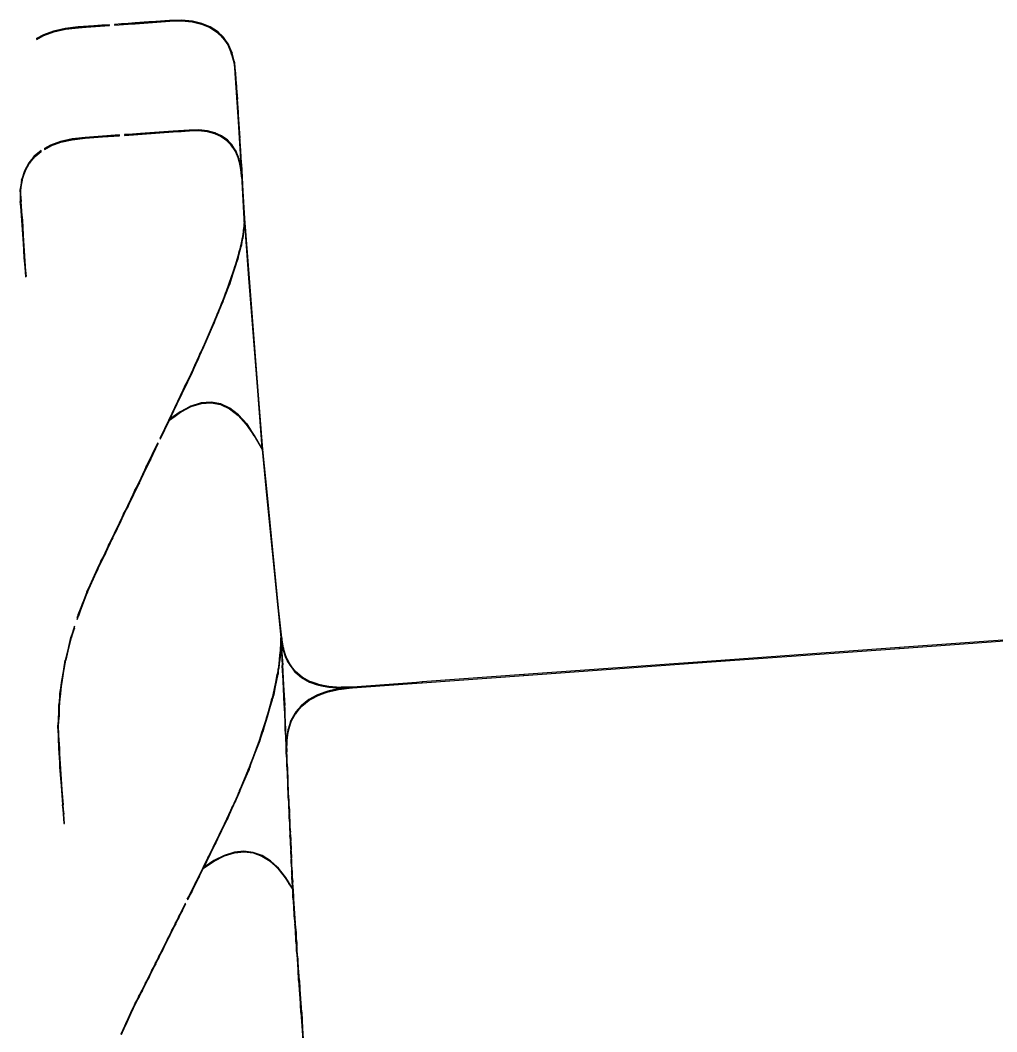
# Model space of a CAD drawing. Extents: x -9278 to 1674, y -8964 to 941.
# Drawn here: x -9278 to -6684, y -2521 to 164 of the extents above; entities that cross this region are included whole.
import ezdxf

# ---------------------------------------------------------------- set-up
doc = ezdxf.new("R2010")
doc.units = 0

msp = doc.modelspace()

# ---------------------------------------------------------------- linework, layer by layer
at = {"layer": 'mg_to_dxf', "color": 40}
for points in [[(-8972.21, 154.63), (-8880.64, 161.11), (-8935.74, 159.21)], [(-8935.74, 159.21), (-8880.64, 161.11), (-8880.78, 163.11), (-8917.42, 160.51)], [(-8880.64, 161.11), (-8849.36, 161.82), (-8849.11, 163.83), (-8880.78, 163.11)], [(-8849.36, 161.82), (-8821.18, 159.32), (-8849.11, 163.83)], [(-8849.11, 163.83), (-8821.18, 159.32), (-8820.57, 161.28)], [(-8821.18, 159.32), (-8796.1, 153.59), (-8820.57, 161.28)], [(-8820.57, 161.28), (-8796.1, 153.59), (-8795.17, 155.48)], [(-9188.87, 134.97), (-9215.82, 125.16), (-9214.67, 123.42)], [(-9188.87, 134.97), (-9214.67, 123.42), (-9188.02, 133.11)], [(-9188.02, 133.11), (-9158.05, 141.9), (-9188.87, 134.97)], [(-9157.53, 139.95), (-9158.05, 141.9), (-9188.02, 133.11)], [(-9158.05, 141.9), (-9123.19, 143.94), (-9123.33, 145.93)], [(-9157.53, 139.95), (-9123.19, 143.94), (-9158.05, 141.9)], [(-9081.82, 148.87), (-9081.82, 148.87), (-9123.33, 145.93), (-9102.42, 145.41)], [(-9102.42, 145.41), (-9102.42, 145.41), (-9123.33, 145.93), (-9123.19, 143.94)], [(-9081.82, 148.87), (-9081.82, 148.87), (-9102.42, 145.41), (-9061.06, 150.34)], [(-9061.06, 150.34), (-9061.06, 150.34), (-9102.42, 145.41), (-9040.13, 149.82)], [(-9061.06, 150.34), (-9061.06, 150.34), (-9040.13, 149.82), (-9040.3, 151.81)], [(-9027.16, 150.74), (-8990.53, 153.33), (-9009.01, 154.03), (-9027.33, 152.73)], [(-9009.01, 154.03), (-8990.53, 153.33), (-8990.7, 155.32)], [(-8990.7, 155.32), (-8990.53, 153.33), (-8972.38, 156.62)], [(-8972.38, 156.62), (-8990.53, 153.33), (-8972.21, 154.63), (-8935.74, 159.21)], [(-8774.11, 144.64), (-8795.17, 155.48), (-8796.1, 153.59)], [(-8772.91, 146.4), (-8795.17, 155.48), (-8774.11, 144.64)], [(-8755.22, 132.47), (-8772.91, 146.4), (-8774.11, 144.64)], [(-8753.78, 134.07), (-8772.91, 146.4), (-8755.22, 132.47)], [(-9215.82, 125.16), (-9234, 115.15), (-9214.67, 123.42)], [(-9214.67, 123.42), (-9234, 115.15), (-9233.85, 112.88)], [(-8739.43, 117.07), (-8753.78, 134.07), (-8755.22, 132.47)], [(-8737.79, 118.46), (-8753.78, 134.07), (-8739.43, 117.07)], [(-8724.94, 99.6), (-8737.79, 118.46), (-8739.43, 117.07)], [(-8724.94, 99.6), (-8739.43, 117.07), (-8726.74, 98.46)], [(-8715.22, 77.47), (-8724.94, 99.6), (-8726.74, 98.46)], [(-8715.22, 77.47), (-8726.74, 98.46), (-8717.14, 76.62)], [(-8717.14, 76.62), (-8708.65, 52.07), (-8715.22, 77.47)], [(-8710.64, 51.57), (-8708.65, 52.07), (-8717.14, 76.62)], [(-8710.64, 51.57), (-8707.24, 23.29), (-8708.65, 52.07)], [(-8708.65, 52.07), (-8707.24, 23.29), (-8705.21, 23.41)], [(-8707.24, 23.29), (-8707.24, 23.29), (-8703.08, -11.01), (-8705.21, 23.41)], [(-8707.24, 23.29), (-8707.24, 23.29), (-8683.33, -362.88), (-8692.45, -183.1)], [(-8707.24, 23.29), (-8707.24, 23.29), (-8700.95, -45.43), (-8703.08, -11.01)], [(-8698.83, -79.84), (-8698.83, -79.84), (-8700.95, -45.43), (-8707.24, 23.29)], [(-8707.24, 23.29), (-8707.24, 23.29), (-8692.45, -183.1), (-8694.57, -148.68)], [(-8696.7, -114.26), (-8696.7, -114.26), (-8698.83, -79.84), (-8707.24, 23.29)], [(-8696.7, -114.26), (-8696.7, -114.26), (-8707.24, 23.29), (-8694.57, -148.68)], [(-8958.01, -136.76), (-8958.01, -136.76), (-9000.96, -141.8), (-8871.61, -132.65)], [(-8871.76, -130.65), (-8871.76, -130.65), (-8958.01, -136.76), (-8871.61, -132.65)], [(-8850.05, -131.12), (-8850.05, -131.12), (-8828.64, -127.6), (-8871.76, -130.65)], [(-8871.76, -130.65), (-8871.76, -130.65), (-8871.61, -132.65), (-8850.05, -131.12)], [(-8850.05, -131.12), (-8850.05, -131.12), (-8828.49, -129.59), (-8828.64, -127.6)], [(-8803.44, -127.16), (-8828.64, -127.6), (-8828.49, -129.59)], [(-8803.44, -127.16), (-8828.49, -129.59), (-8803.68, -129.16)], [(-8781.31, -131.55), (-8803.44, -127.16), (-8803.68, -129.16)], [(-8780.72, -129.58), (-8803.44, -127.16), (-8781.31, -131.55)], [(-8761.38, -136.75), (-8780.72, -129.58), (-8781.31, -131.55)], [(-8760.48, -134.86), (-8780.72, -129.58), (-8761.38, -136.75)], [(-9170.65, -158.13), (-9197.59, -167.94), (-9196.45, -169.69)], [(-9170.65, -158.13), (-9196.45, -169.69), (-9169.8, -160)], [(-9169.8, -160), (-9139.82, -151.21), (-9170.65, -158.13)], [(-9139.3, -153.16), (-9139.82, -151.21), (-9169.8, -160)], [(-9139.82, -151.21), (-9104.97, -149.17), (-9105.11, -147.17)], [(-9139.3, -153.16), (-9104.97, -149.17), (-9139.82, -151.21)], [(-9104.97, -149.17), (-9104.97, -149.17), (-9082.36, -145.56), (-9105.11, -147.17)], [(-9082.21, -147.56), (-9082.21, -147.56), (-9082.36, -145.56), (-9104.97, -149.17)], [(-9082.36, -145.56), (-9082.36, -145.56), (-9059.45, -145.95), (-9014.1, -140.73)], [(-9059.45, -145.95), (-9059.45, -145.95), (-9082.36, -145.56), (-9082.21, -147.56)], [(-9014.1, -140.73), (-9014.1, -140.73), (-9059.45, -145.95), (-9013.93, -142.72)], [(-8979.57, -138.29), (-8979.57, -138.29), (-9001.13, -139.81), (-9000.96, -141.8)], [(-8979.57, -138.29), (-8979.57, -138.29), (-9000.96, -141.8), (-8958.01, -136.76)], [(-8743.89, -144.77), (-8760.48, -134.86), (-8761.38, -136.75)], [(-8742.72, -143), (-8760.48, -134.86), (-8743.89, -144.77)], [(-8728.84, -155.61), (-8742.72, -143), (-8743.89, -144.77)], [(-8727.44, -154), (-8742.72, -143), (-8728.84, -155.61)], [(-8714.63, -167.87), (-8727.44, -154), (-8728.84, -155.61)], [(-8714.63, -167.87), (-8728.84, -155.61), (-8716.23, -169.27)], [(-9239.82, -196.21), (-9222.03, -184.47), (-9222.21, -181.9)], [(-9238.22, -197.6), (-9222.03, -184.47), (-9239.82, -196.21)], [(-9197.59, -167.94), (-9213.55, -176.73), (-9196.45, -169.69)], [(-9196.45, -169.69), (-9213.55, -176.73), (-9213.39, -179)], [(-8704.31, -184.59), (-8714.63, -167.87), (-8716.23, -169.27)], [(-8704.31, -184.59), (-8716.23, -169.27), (-8706.06, -185.75)], [(-8706.06, -185.75), (-8696.46, -204.18), (-8704.31, -184.59)], [(-8698.33, -205.05), (-8696.46, -204.18), (-8706.06, -185.75)], [(-8692.45, -183.1), (-8692.45, -183.1), (-8683.33, -362.88), (-8690.32, -217.52)], [(-9255.1, -214.67), (-9266.5, -236.02), (-9264.61, -236.91)], [(-9255.1, -214.67), (-9264.61, -236.91), (-9253.33, -215.83)], [(-9253.33, -215.83), (-9239.82, -196.21), (-9255.1, -214.67)], [(-9238.22, -197.6), (-9239.82, -196.21), (-9253.33, -215.83)], [(-8698.33, -205.05), (-8691.76, -226.72), (-8696.46, -204.18)], [(-8698.33, -205.05), (-8693.71, -227.26), (-8691.76, -226.72)], [(-9266.5, -236.02), (-9274.01, -260.25), (-9264.61, -236.91)], [(-9264.61, -236.91), (-9274.01, -260.25), (-9272.04, -260.84)], [(-8691.76, -226.72), (-8693.71, -227.26), (-8690.19, -252.1)], [(-8683.33, -362.88), (-8683.33, -362.88), (-8681.34, -362.74), (-8690.32, -217.52)], [(-9274.01, -260.25), (-9277.63, -287.37), (-9272.04, -260.84)], [(-9272.04, -260.84), (-9277.63, -287.37), (-9275.63, -287.61)], [(-9277.63, -287.37), (-9275.38, -317.23), (-9275.63, -287.61)], [(-9277.63, -287.37), (-9277.37, -317.37), (-9275.38, -317.23)], [(-9271.88, -367.11), (-9271.88, -367.11), (-9275.38, -317.23), (-9277.37, -317.37)], [(-9271.88, -367.11), (-9271.88, -367.11), (-9277.37, -317.37), (-9266.89, -467.01)], [(-9271.88, -367.11), (-9271.88, -367.11), (-9266.89, -467.01), (-9261.4, -516.75)], [(-8683.33, -362.88), (-8683.89, -386.59), (-8681.89, -386.56), (-8681.8, -382.49)], [(-8668.99, -520.53), (-8681.34, -362.74), (-8683.33, -362.88), (-8670.98, -520.69)], [(-8688.17, -415.66), (-8686.17, -415.74), (-8683.89, -386.59)], [(-8683.89, -386.59), (-8686.17, -415.74), (-8681.89, -386.56)], [(-8696.17, -450.09), (-8690.18, -433), (-8688.17, -415.66)], [(-8690.18, -433), (-8686.17, -415.74), (-8688.17, -415.66)], [(-8707.9, -489.88), (-8700.05, -470.22), (-8696.17, -450.09)], [(-8700.05, -470.22), (-8694.18, -450.27), (-8696.17, -450.09)], [(-8696.17, -450.09), (-8694.18, -450.27), (-8690.18, -433)], [(-9261.4, -516.75), (-9261.4, -516.75), (-9266.89, -467.01), (-9263.39, -516.89)], [(-8705.92, -490.16), (-8700.05, -470.22), (-8707.9, -489.88)], [(-8723.34, -535.03), (-8721.38, -535.41), (-8707.9, -489.88)], [(-8705.92, -490.16), (-8707.9, -489.88), (-8721.38, -535.41)], [(-8721.38, -535.41), (-8732.92, -560.28), (-8740.56, -586.02)], [(-8723.34, -535.03), (-8732.92, -560.28), (-8721.38, -535.41)], [(-8645.58, -819.62), (-8668.99, -520.53), (-8670.98, -520.69), (-8647.57, -819.77)], [(-8740.56, -586.02), (-8732.92, -560.28), (-8742.5, -585.54)], [(-8742.5, -585.54), (-8753.95, -613.47), (-8752.02, -614)], [(-8752.02, -614), (-8740.56, -586.02), (-8742.5, -585.54)], [(-8753.95, -613.47), (-8765.39, -641.4), (-8763.47, -641.98)], [(-8752.02, -614), (-8753.95, -613.47), (-8763.47, -641.98)], [(-8763.47, -641.98), (-8765.39, -641.4), (-8792, -702.63), (-8790.11, -703.31)], [(-8799.58, -719.27), (-8799.58, -719.27), (-8807.16, -735.92), (-8805.29, -736.65)], [(-8799.58, -719.27), (-8799.58, -719.27), (-8805.29, -736.65), (-8797.7, -719.98)], [(-8799.58, -719.27), (-8799.58, -719.27), (-8797.7, -719.98), (-8792, -702.63)], [(-8790.11, -703.31), (-8792, -702.63), (-8797.7, -719.98)], [(-8807.16, -735.92), (-8814.74, -752.57), (-8812.89, -753.32)], [(-8805.29, -736.65), (-8807.16, -735.92), (-8812.89, -753.32)], [(-8835.27, -801.01), (-8835.27, -801.01), (-8822.32, -769.21), (-8837.49, -801.04)], [(-8835.27, -801.01), (-8835.27, -801.01), (-8820.48, -769.99), (-8822.32, -769.21)], [(-8814.74, -752.57), (-8822.32, -769.21), (-8820.48, -769.99), (-8812.89, -753.32)], [(-8864.84, -863.05), (-8864.84, -863.05), (-8837.49, -801.04), (-8883.01, -896.51)], [(-8850.05, -832.03), (-8850.05, -832.03), (-8837.49, -801.04), (-8864.84, -863.05)], [(-8835.27, -801.01), (-8835.27, -801.01), (-8837.49, -801.04), (-8850.05, -832.03)], [(-8635.68, -971.72), (-8633.36, -975.69), (-8645.58, -819.62), (-8647.57, -819.77)], [(-8796.96, -851.82), (-8824.53, -860.2), (-8823.6, -861.7)], [(-8796.96, -851.82), (-8823.6, -861.7), (-8796.45, -853.5)], [(-8770.51, -849.97), (-8796.96, -851.82), (-8796.45, -853.5)], [(-8770.51, -849.97), (-8796.45, -853.5), (-8770.41, -851.72)], [(-8745.19, -854.63), (-8770.51, -849.97), (-8770.41, -851.72)], [(-8745.19, -854.63), (-8770.41, -851.72), (-8745.47, -856.37)], [(-8720.97, -865.82), (-8745.19, -854.63), (-8745.47, -856.37)], [(-8720.97, -865.82), (-8745.47, -856.37), (-8721.63, -867.44)], [(-8864.84, -863.05), (-8864.84, -863.05), (-8883.01, -896.51), (-8879.63, -894.08)], [(-8866.53, -886.85), (-8866.53, -886.85), (-8853.21, -875.09), (-8879.63, -894.08)], [(-8866.53, -886.85), (-8866.53, -886.85), (-8851.85, -876.33), (-8853.21, -875.09)], [(-8824.53, -860.2), (-8853.21, -875.09), (-8851.85, -876.33)], [(-8824.53, -860.2), (-8851.85, -876.33), (-8823.6, -861.7)], [(-8697.88, -883.53), (-8720.97, -865.82), (-8721.63, -867.44)], [(-8697.88, -883.53), (-8721.63, -867.44), (-8698.89, -884.94)], [(-8698.89, -884.94), (-8675.91, -907.75), (-8697.88, -883.53)], [(-8677.26, -908.86), (-8675.91, -907.75), (-8698.89, -884.94)], [(-8907.09, -946.55), (-8905.3, -947.47), (-8881.2, -897.38), (-8883.01, -896.51)], [(-8879.63, -894.08), (-8879.63, -894.08), (-8883.01, -896.51), (-8881.2, -897.38)], [(-8866.53, -886.85), (-8866.53, -886.85), (-8879.63, -894.08), (-8881.2, -897.38)], [(-8677.26, -908.86), (-8656.72, -939.2), (-8675.91, -907.75)], [(-8675.91, -907.75), (-8656.72, -939.2), (-8655.05, -938.5)], [(-8635.36, -975.87), (-8635.68, -971.72), (-8655.05, -938.5), (-8656.72, -939.2)], [(-8942.87, -1020.9), (-8942.87, -1020.9), (-8910.94, -959.18), (-8912.73, -958.27)], [(-8942.87, -1020.9), (-8942.87, -1020.9), (-8931.03, -1000.93), (-8910.94, -959.18)], [(-8635.35, -975.88), (-8633.36, -975.69), (-8635.68, -971.72)], [(-8635.35, -975.88), (-8635.34, -975.9), (-8633.36, -975.69)], [(-8621.24, -1096.83), (-8633.36, -975.69), (-8635.34, -975.9), (-8623.22, -1097.03)], [(-8942.87, -1020.9), (-8942.87, -1020.9), (-8951.12, -1042.68), (-8931.03, -1000.93)], [(-8951.12, -1042.68), (-8951.12, -1042.68), (-8952.91, -1041.77), (-8962.96, -1062.65)], [(-8961.17, -1063.55), (-8961.17, -1063.55), (-8951.12, -1042.68), (-8962.96, -1062.65)], [(-8952.91, -1041.77), (-8952.91, -1041.77), (-8951.12, -1042.68), (-8942.87, -1020.9)], [(-8973, -1083.53), (-8973, -1083.53), (-8991.3, -1126.17), (-8961.17, -1063.55)], [(-8973, -1083.53), (-8973, -1083.53), (-8961.17, -1063.55), (-8962.96, -1062.65)], [(-8983.05, -1104.4), (-8983.05, -1104.4), (-8991.3, -1126.17), (-8973, -1083.53)], [(-8591.36, -1395.34), (-8621.24, -1096.83), (-8623.22, -1097.03), (-8593.35, -1395.54)], [(-9003.14, -1146.16), (-9003.14, -1146.16), (-8991.3, -1126.17), (-8993.09, -1125.28)], [(-9001.34, -1147.05), (-9001.34, -1147.05), (-8991.3, -1126.17), (-9003.14, -1146.16)], [(-8991.3, -1126.17), (-8991.3, -1126.17), (-8983.05, -1104.4), (-8993.09, -1125.28)], [(-9013.18, -1167.03), (-9013.18, -1167.03), (-9011.39, -1167.92), (-9003.14, -1146.16)], [(-9003.14, -1146.16), (-9003.14, -1146.16), (-9011.39, -1167.92), (-9001.34, -1147.05)], [(-9021.43, -1188.79), (-9021.43, -1188.79), (-9013.18, -1167.03), (-9043.32, -1229.66)], [(-9013.18, -1167.03), (-9013.18, -1167.03), (-9021.43, -1188.79), (-9011.39, -1167.92)], [(-9031.48, -1209.67), (-9031.48, -1209.67), (-9021.43, -1188.79), (-9043.32, -1229.66)], [(-9053.37, -1250.54), (-9053.37, -1250.54), (-9051.57, -1251.41), (-9043.32, -1229.66)], [(-9051.57, -1251.41), (-9051.57, -1251.41), (-9031.48, -1209.67), (-9043.32, -1229.66)], [(-9063.41, -1271.42), (-9063.41, -1271.42), (-9071.66, -1293.16), (-9051.57, -1251.41)], [(-9051.57, -1251.41), (-9051.57, -1251.41), (-9053.37, -1250.54), (-9063.41, -1271.42)], [(-9063.41, -1271.42), (-9063.41, -1271.42), (-9073.46, -1292.29), (-9071.66, -1293.16)], [(-9100.95, -1353.54), (-9071.66, -1293.16), (-9073.46, -1292.29)], [(-9099.09, -1354.29), (-9071.66, -1293.16), (-9100.95, -1353.54)], [(-9099.09, -1354.29), (-9112.59, -1383.93), (-9122.33, -1414.94)], [(-9112.59, -1383.93), (-9099.09, -1354.29), (-9100.95, -1353.54)], [(-9112.59, -1383.93), (-9124.23, -1414.31), (-9122.33, -1414.94)], [(-8585.34, -1475.49), (-8583.34, -1475.39), (-8591.36, -1395.34), (-8593.35, -1395.54)], [(-9122.33, -1414.94), (-9124.23, -1414.31), (-9126.35, -1421.02)], [(-9122.33, -1414.94), (-9126.35, -1421.02), (-9125.97, -1426.44)], [(-9143.31, -1474.6), (-9133.36, -1449.78), (-9133.74, -1444.36)], [(-9156.22, -1534.78), (-9143.31, -1474.6), (-9158.19, -1534.4)], [(-9141.37, -1475.1), (-9143.31, -1474.6), (-9156.22, -1534.78)], [(-9141.37, -1475.1), (-9133.36, -1449.78), (-9143.31, -1474.6)], [(-8584.43, -1495.49), (-8585.34, -1475.49), (-8587.85, -1521.41)], [(-8585.34, -1475.49), (-8582.58, -1492.27), (-8583.34, -1475.39)], [(-8584.43, -1495.48), (-8582.58, -1492.27), (-8585.34, -1475.49)], [(-8578.88, -1502.4), (-8583.34, -1475.39), (-8582.58, -1492.27)], [(-6942.96, -1503.28), (-6444.25, -1467.42), (-6444.39, -1465.42), (-6943.1, -1501.29)], [(-8585.84, -1521.47), (-8584.43, -1495.49), (-8587.85, -1521.41)], [(-8582.58, -1492.27), (-8584.43, -1495.49), (-8580.08, -1547.11)], [(-8582.01, -1548.75), (-8580.08, -1547.11), (-8584.43, -1495.49)], [(-8578.88, -1502.4), (-8582.58, -1492.27), (-8580.83, -1502.88)], [(-8571.22, -1526.3), (-8578.88, -1502.4), (-8580.83, -1502.88)], [(-8571.22, -1526.3), (-8580.83, -1502.88), (-8573.07, -1527.13)], [(-7441.67, -1539.15), (-6942.96, -1503.28), (-6943.1, -1501.29), (-7441.81, -1537.15)], [(-8592.99, -1558.11), (-8590.7, -1556.15), (-8587.85, -1521.41)], [(-8590.7, -1556.15), (-8585.84, -1521.47), (-8587.85, -1521.41)], [(-8566.42, -1535.47), (-8571.22, -1526.3), (-8573.07, -1527.13)], [(-8568.01, -1536.82), (-8566.42, -1535.47), (-8573.07, -1527.13)], [(-9158.19, -1534.4), (-9168.86, -1593.73), (-9166.88, -1593.98)], [(-9158.19, -1534.4), (-9166.88, -1593.98), (-9156.22, -1534.78)], [(-8590.7, -1556.15), (-8592.99, -1558.11), (-8592.89, -1571.83)], [(-8580.08, -1547.11), (-8582.01, -1548.75), (-8575.23, -1653.73)], [(-8582.01, -1548.75), (-8577.3, -1652.36), (-8575.23, -1653.73)], [(-8566.42, -1535.47), (-8568.01, -1536.82), (-8560.35, -1547.09)], [(-8568.01, -1536.82), (-8562.07, -1548.22), (-8560.35, -1547.09)], [(-8562.07, -1548.22), (-8547.83, -1566.16), (-8560.35, -1547.09)], [(-8547.83, -1566.16), (-8546.27, -1564.78), (-8560.35, -1547.09)], [(-7940.38, -1575.01), (-7441.67, -1539.15), (-7441.81, -1537.15), (-7940.53, -1573.01)], [(-8606.48, -1626.21), (-8604.49, -1626.48), (-8594.9, -1571.67)], [(-8604.49, -1626.48), (-8592.89, -1571.83), (-8594.9, -1571.67)], [(-8592.99, -1558.11), (-8594.9, -1571.67), (-8592.89, -1571.83)], [(-8547.83, -1566.16), (-8530.36, -1580.95), (-8546.27, -1564.78)], [(-8530.36, -1580.95), (-8528.99, -1579.36), (-8546.27, -1564.78)], [(-8530.36, -1580.95), (-8509.64, -1592.59), (-8528.99, -1579.36)], [(-8509.64, -1592.59), (-8508.51, -1590.83), (-8528.99, -1579.36)], [(-8210.36, -1592.42), (-8210.22, -1594.41), (-7940.38, -1575.01), (-7940.53, -1573.01)], [(-9168.86, -1593.73), (-9172.1, -1623.15), (-9166.88, -1593.98)], [(-9172.1, -1623.15), (-9170.1, -1623.34), (-9166.88, -1593.98)], [(-8509.64, -1592.59), (-8504.74, -1592.16), (-8508.51, -1590.83)], [(-8504.47, -1594.42), (-8504.74, -1592.16), (-8509.64, -1592.59)], [(-8492.09, -1596.63), (-8504.74, -1592.16), (-8504.47, -1594.42)], [(-8492.05, -1598.82), (-8492.09, -1596.63), (-8504.47, -1594.42)], [(-8492.09, -1596.63), (-8492.05, -1598.82), (-8484.82, -1599.19)], [(-8492.05, -1598.82), (-8485.68, -1601.08), (-8484.82, -1599.19)], [(-8473.42, -1601.42), (-8484.82, -1599.19), (-8485.68, -1601.08)], [(-8472.87, -1603.59), (-8473.42, -1601.42), (-8485.68, -1601.08)], [(-8472.86, -1603.59), (-8457.92, -1604.45), (-8473.42, -1601.42)], [(-8458.49, -1606.42), (-8457.92, -1604.45), (-8472.86, -1603.59)], [(-8457.92, -1604.45), (-8458.49, -1606.42), (-8437.92, -1607.97)], [(-8437.44, -1605.99), (-8457.92, -1604.45), (-8437.92, -1607.97)], [(-8438.85, -1611.86), (-8429.23, -1611.77), (-8429.73, -1609.82)], [(-8437.92, -1607.97), (-8428.34, -1608.69), (-8437.44, -1605.99)], [(-8428.34, -1608.69), (-8428.11, -1606.69), (-8437.44, -1605.99)], [(-8425.05, -1609.28), (-8429.73, -1609.82), (-8429.23, -1611.77)], [(-8424.6, -1611.24), (-8425.05, -1609.28), (-8429.23, -1611.77)], [(-8425.55, -1607.1), (-8428.11, -1606.69), (-8428.34, -1608.69)], [(-8425.2, -1608.61), (-8425.55, -1607.1), (-8428.34, -1608.69)], [(-8425.55, -1607.1), (-8425.66, -1606.63), (-8428.11, -1606.69)], [(-8400.03, -1605.94), (-8425.66, -1606.63), (-8417.46, -1608.4)], [(-8425.66, -1606.63), (-8425.55, -1607.1), (-8417.46, -1608.4)], [(-8425.2, -1608.61), (-8417.46, -1608.4), (-8425.55, -1607.1)], [(-8417.46, -1608.4), (-8425.05, -1609.28), (-8424.6, -1611.24)], [(-8397.29, -1608.08), (-8417.46, -1608.4), (-8424.6, -1611.24)], [(-8397.29, -1608.08), (-8400.03, -1605.94), (-8417.46, -1608.4)], [(-8400.03, -1605.94), (-8397.29, -1608.08), (-8395.02, -1605.8)], [(-8397.29, -1608.08), (-8394.87, -1607.79), (-8395.02, -1605.8)], [(-8310.67, -1599.88), (-8395.02, -1605.8), (-8394.87, -1607.79), (-8310.53, -1601.87)], [(-8310.53, -1601.87), (-8224.72, -1595.49), (-8224.86, -1593.49), (-8310.67, -1599.88)], [(-8224.86, -1593.49), (-8224.72, -1595.49), (-8210.22, -1594.41), (-8210.36, -1592.42)], [(-9173.33, -1652.69), (-9172.1, -1623.15), (-9175.33, -1652.57)], [(-9170.1, -1623.34), (-9172.1, -1623.15), (-9173.33, -1652.69)], [(-8610.09, -1639.35), (-8606.29, -1633.03), (-8608.04, -1631.87)], [(-8610.09, -1639.35), (-8608.31, -1640.4), (-8606.29, -1633.03)], [(-8608.04, -1631.87), (-8604.49, -1626.48), (-8606.48, -1626.21)], [(-8608.04, -1631.87), (-8606.29, -1633.03), (-8604.49, -1626.48)], [(-8499.61, -1634.36), (-8499.77, -1633.05), (-8511.33, -1639.33)], [(-8499.5, -1635.25), (-8499.61, -1634.36), (-8511.33, -1639.33)], [(-8499.5, -1635.25), (-8511.33, -1639.33), (-8509.95, -1640.92)], [(-8491.57, -1630.95), (-8491.6, -1628.61), (-8499.77, -1633.05)], [(-8491.57, -1630.95), (-8499.77, -1633.05), (-8499.61, -1634.36)], [(-8491.57, -1630.95), (-8499.61, -1634.36), (-8499.5, -1635.25)], [(-8491.6, -1628.61), (-8486.74, -1628.33), (-8487.87, -1626.58)], [(-8491.6, -1628.61), (-8491.57, -1630.95), (-8486.74, -1628.33)], [(-8468.75, -1619.67), (-8487.87, -1626.58), (-8486.74, -1628.33)], [(-8468.24, -1621.65), (-8468.75, -1619.67), (-8486.74, -1628.33)], [(-8460.58, -1616.72), (-8468.75, -1619.67), (-8459.74, -1618.58)], [(-8468.75, -1619.67), (-8468.24, -1621.65), (-8459.74, -1618.58)], [(-8439.37, -1614.04), (-8438.85, -1611.86), (-8460.58, -1616.72)], [(-8439.37, -1614.04), (-8460.58, -1616.72), (-8459.74, -1618.58)], [(-8438.85, -1611.86), (-8439.37, -1614.04), (-8429.23, -1611.77)], [(-9175.33, -1652.57), (-9177.6, -1710.93), (-9174.46, -1681.81)], [(-9175.33, -1652.57), (-9174.46, -1681.81), (-9173.33, -1652.69)], [(-8608.31, -1640.4), (-8610.09, -1639.35), (-8622.61, -1685.03)], [(-8608.31, -1640.4), (-8622.61, -1685.03), (-8620.64, -1685.4)], [(-8577, -1658.95), (-8575.23, -1653.73), (-8577.3, -1652.36)], [(-8577, -1658.95), (-8574.94, -1660.17), (-8575.23, -1653.73)], [(-8574.28, -1718.68), (-8574.94, -1660.17), (-8577, -1658.95)], [(-8574.28, -1718.68), (-8572.28, -1718.48), (-8574.94, -1660.17)], [(-8546.34, -1672.99), (-8544.58, -1674.16), (-8530.95, -1654.96)], [(-8544.58, -1674.16), (-8529.37, -1656.36), (-8530.95, -1654.96)], [(-8511.33, -1639.33), (-8530.95, -1654.96), (-8529.37, -1656.36)], [(-8509.95, -1640.92), (-8511.33, -1639.33), (-8529.37, -1656.36)], [(-9174.46, -1681.81), (-9177.6, -1710.93), (-9175.6, -1710.93)], [(-8635.65, -1724.82), (-8633.48, -1724.6), (-8622.61, -1685.03)], [(-8633.48, -1724.6), (-8620.64, -1685.4), (-8622.61, -1685.03)], [(-8548.18, -1676.03), (-8558.72, -1694.87), (-8556.85, -1695.8)], [(-8546.37, -1677.1), (-8548.18, -1676.03), (-8556.85, -1695.8)], [(-8548.18, -1676.03), (-8545.01, -1674.66), (-8546.75, -1673.47)], [(-8548.18, -1676.03), (-8546.37, -1677.1), (-8545.01, -1674.66)], [(-8546.34, -1672.99), (-8546.75, -1673.47), (-8545.01, -1674.66)], [(-8546.37, -1677.1), (-8544.58, -1674.16), (-8545.01, -1674.66)], [(-8544.58, -1674.16), (-8546.34, -1672.99), (-8545.01, -1674.66)], [(-9177.6, -1710.93), (-9173.66, -1768.67), (-9175.6, -1710.93)], [(-9177.6, -1710.93), (-9175.66, -1768.81), (-9173.66, -1768.67)], [(-8566.44, -1717.9), (-8566.86, -1719.16), (-8564.91, -1719.78)], [(-8566.44, -1717.9), (-8564.2, -1717.67), (-8558.72, -1694.87)], [(-8564.2, -1717.67), (-8566.44, -1717.9), (-8564.91, -1719.78)], [(-8564.2, -1717.67), (-8556.85, -1695.8), (-8558.72, -1694.87)], [(-8635.65, -1724.82), (-8643.16, -1747.75), (-8641.34, -1748.61)], [(-8633.48, -1724.6), (-8635.65, -1724.82), (-8641.34, -1748.61)], [(-8572.28, -1718.48), (-8574.28, -1718.68), (-8571.02, -1746.35)], [(-8571.3, -1784.22), (-8571.02, -1746.35), (-8574.28, -1718.68)], [(-8564.91, -1719.78), (-8566.86, -1719.16), (-8571.02, -1746.35)], [(-8564.91, -1719.78), (-8571.02, -1746.35), (-8569.02, -1746.64)], [(-9172.16, -1818.69), (-9172.16, -1818.69), (-9173.66, -1768.67), (-9175.66, -1768.81)], [(-9163.18, -1918.31), (-9163.18, -1918.31), (-9173.66, -1768.67), (-9172.16, -1818.69)], [(-8641.36, -1748.66), (-8643.29, -1748.13), (-8667.33, -1812.37)], [(-8641.36, -1748.66), (-8667.33, -1812.37), (-8666.59, -1816.1)], [(-8641.36, -1748.66), (-8643.16, -1747.75), (-8643.29, -1748.13)], [(-8643.16, -1747.75), (-8641.36, -1748.66), (-8641.34, -1748.61)], [(-8571.3, -1784.22), (-8569.65, -1776.31), (-8571.02, -1746.35)], [(-8569.65, -1776.31), (-8569.02, -1746.64), (-8571.02, -1746.35)], [(-8571.3, -1784.22), (-8569.25, -1785.26), (-8569.65, -1776.31)], [(-8569.76, -1818.06), (-8569.25, -1785.26), (-8571.3, -1784.22)], [(-8569.76, -1818.06), (-8567.76, -1817.93), (-8569.25, -1785.26)], [(-9165.17, -1918.45), (-9165.17, -1918.45), (-9163.18, -1918.31), (-9172.16, -1818.69)], [(-8670.03, -1824.4), (-8672.21, -1824.43), (-8695.52, -1880.58)], [(-8670.03, -1824.4), (-8695.52, -1880.58), (-8694.15, -1882.48)], [(-8672.21, -1824.43), (-8667.79, -1819), (-8668.88, -1816.42)], [(-8672.21, -1824.43), (-8670.03, -1824.4), (-8667.79, -1819)], [(-8668.51, -1815.52), (-8668.88, -1816.42), (-8666.73, -1816.43)], [(-8668.88, -1816.42), (-8667.79, -1819), (-8666.73, -1816.43)], [(-8667.33, -1812.37), (-8668.51, -1815.52), (-8666.73, -1816.43)], [(-8667.33, -1812.37), (-8666.73, -1816.43), (-8666.59, -1816.1)], [(-8567.76, -1817.93), (-8569.76, -1818.06), (-8566, -1900.7)], [(-8567.76, -1817.93), (-8566, -1900.7), (-8563.92, -1902.29)], [(-8709.04, -1911.03), (-8707.07, -1911.53), (-8698.27, -1887.18)], [(-8707.07, -1911.53), (-8696.38, -1887.86), (-8698.27, -1887.18)], [(-8694.15, -1882.48), (-8695.52, -1880.58), (-8698.27, -1887.18)], [(-8694.15, -1882.48), (-8698.27, -1887.18), (-8696.38, -1887.86)], [(-8564.69, -1929.31), (-8563.92, -1902.29), (-8566, -1900.7)], [(-8564.69, -1929.31), (-8562.68, -1929.45), (-8563.92, -1902.29)], [(-9161.43, -1943.25), (-9163.18, -1918.31), (-9165.17, -1918.45)], [(-9163.42, -1943.39), (-9161.43, -1943.25), (-9165.17, -1918.45)], [(-8714.12, -1922.29), (-8729.72, -1956.81), (-8728.21, -1958.33)], [(-8711.93, -1922.29), (-8714.12, -1922.29), (-8728.21, -1958.33)], [(-8714.12, -1922.29), (-8711.93, -1922.29), (-8709.04, -1911.03)], [(-8711.93, -1922.29), (-8707.07, -1911.53), (-8709.04, -1911.03)], [(-8563.48, -1956.01), (-8562.68, -1929.45), (-8564.69, -1929.31)], [(-8563.48, -1956.01), (-8561.44, -1956.69), (-8562.68, -1929.45)], [(-9161.68, -1968.33), (-9159.68, -1968.19), (-9161.43, -1943.25), (-9163.42, -1943.39)], [(-8728.21, -1958.33), (-8729.72, -1956.81), (-8732.57, -1963.13)], [(-8728.21, -1958.33), (-8732.57, -1963.13), (-8730.73, -1963.92)], [(-8561.44, -1956.69), (-8563.48, -1956.01), (-8562.07, -1986.98)], [(-8561.44, -1956.69), (-8562.07, -1986.98), (-8560.01, -1988.27)], [(-8747.57, -1993.79), (-8745.37, -1993.83), (-8732.57, -1963.13)], [(-8745.37, -1993.83), (-8730.73, -1963.92), (-8732.57, -1963.13)], [(-8762.58, -2024.45), (-8760.01, -2023.74), (-8747.57, -1993.79)], [(-8760.01, -2023.74), (-8745.37, -1993.83), (-8747.57, -1993.79)], [(-8560.01, -1988.27), (-8562.07, -1986.98), (-8561.34, -2002.97)], [(-8560.01, -1988.27), (-8561.34, -2002.97), (-8559.24, -2005.13)], [(-8560.31, -2025.63), (-8559.24, -2005.13), (-8561.34, -2002.97)], [(-8558.2, -2028.01), (-8559.24, -2005.13), (-8560.31, -2025.63)], [(-8762.58, -2024.45), (-8777.58, -2055.11), (-8774.64, -2053.65)], [(-8760.01, -2023.74), (-8762.58, -2024.45), (-8774.64, -2053.65)], [(-8559.28, -2048.29), (-8558.2, -2028.01), (-8560.31, -2025.63)], [(-8558.2, -2028.01), (-8559.28, -2048.29), (-8557.16, -2050.89)], [(-8789.28, -2083.57), (-8789.28, -2083.57), (-8777.58, -2055.11), (-8792.59, -2085.77)], [(-8789.28, -2083.57), (-8789.28, -2083.57), (-8774.64, -2053.65), (-8777.58, -2055.11)], [(-8789.28, -2083.57), (-8762.29, -2067.63), (-8763.62, -2066.42)], [(-8763.62, -2066.42), (-8762.29, -2067.63), (-8735.77, -2052.63)], [(-8762.29, -2067.63), (-8734.88, -2054.06), (-8735.77, -2052.63)], [(-8734.88, -2054.06), (-8709.03, -2044.39), (-8735.77, -2052.63)], [(-8708.56, -2045.97), (-8709.03, -2044.39), (-8734.88, -2054.06)], [(-8709.03, -2044.39), (-8683.34, -2043.35), (-8683.4, -2041.72)], [(-8708.56, -2045.97), (-8683.34, -2043.35), (-8709.03, -2044.39)], [(-8683.4, -2041.72), (-8683.34, -2043.35), (-8658.89, -2044.6)], [(-8683.34, -2043.35), (-8659.21, -2046.2), (-8658.89, -2044.6)], [(-8658.89, -2044.6), (-8659.21, -2046.2), (-8635.48, -2053.05)], [(-8636.18, -2054.52), (-8635.48, -2053.05), (-8659.21, -2046.2)], [(-8636.18, -2054.52), (-8614.24, -2068.32), (-8635.48, -2053.05)], [(-8635.48, -2053.05), (-8614.24, -2068.32), (-8613.19, -2067.05)], [(-8613.19, -2067.05), (-8614.24, -2068.32), (-8592.01, -2086.61)], [(-8559.28, -2048.29), (-8558.25, -2070.95), (-8557.16, -2050.89)], [(-8557.16, -2050.89), (-8558.25, -2070.95), (-8555.07, -2096.66)], [(-8801.19, -2107.48), (-8790.8, -2086.67), (-8792.59, -2085.77), (-8802.96, -2106.55)], [(-8789.28, -2083.57), (-8789.28, -2083.57), (-8792.59, -2085.77), (-8790.8, -2086.67)], [(-8790.8, -2086.67), (-8762.29, -2067.63), (-8789.28, -2083.57)], [(-8614.24, -2068.32), (-8593.4, -2087.59), (-8592.01, -2086.61)], [(-8592.01, -2086.61), (-8593.4, -2087.59), (-8573.65, -2112.33), (-8571.95, -2111.74)], [(-8558.25, -2070.95), (-8557.22, -2093.6), (-8555.07, -2096.66)], [(-8557.22, -2093.6), (-8556.19, -2116.26), (-8555.07, -2096.66)], [(-8821.97, -2149.1), (-8821.97, -2149.1), (-8801.19, -2107.48), (-8813.33, -2127.32)], [(-8813.33, -2127.32), (-8813.33, -2127.32), (-8801.19, -2107.48), (-8802.96, -2106.55)], [(-8573.65, -2112.33), (-8564.32, -2127.43), (-8571.95, -2111.74)], [(-8571.95, -2111.74), (-8564.32, -2127.43), (-8555.16, -2138.92)], [(-8554.03, -2119.54), (-8554.03, -2119.54), (-8555.07, -2096.66), (-8556.19, -2116.26)], [(-8554.03, -2119.54), (-8554.03, -2119.54), (-8556.19, -2116.26), (-8555.16, -2138.92)], [(-8554.03, -2119.54), (-8554.03, -2119.54), (-8555.16, -2138.92), (-8552.99, -2142.42)], [(-8823.7, -2148.09), (-8823.7, -2148.09), (-8821.97, -2149.1), (-8813.33, -2127.32)], [(-8564.32, -2127.43), (-8554.99, -2142.54), (-8552.99, -2142.42), (-8555.16, -2138.92)], [(-8553.4, -2165.77), (-8553.4, -2165.77), (-8552.99, -2142.42), (-8554.99, -2142.54)], [(-8553.4, -2165.77), (-8553.4, -2165.77), (-8550.23, -2212.23), (-8552.99, -2142.42)], [(-8550.23, -2212.23), (-8550.23, -2212.23), (-8545.07, -2258.55), (-8552.99, -2142.42)], [(-8823.7, -2148.09), (-8823.7, -2148.09), (-8834.07, -2168.86), (-8821.97, -2149.1)], [(-8821.97, -2149.1), (-8821.97, -2149.1), (-8834.07, -2168.86), (-8832.36, -2169.92)], [(-8848.71, -2198.19), (-8857.52, -2215.84), (-8846.99, -2199.23)], [(-8846.99, -2199.23), (-8857.52, -2215.84), (-8855.8, -2216.87)], [(-8838.19, -2181.6), (-8839.9, -2180.54), (-8848.71, -2198.19), (-8846.99, -2199.23)], [(-8857.52, -2215.84), (-8866.33, -2233.49), (-8855.8, -2216.87)], [(-8855.8, -2216.87), (-8866.33, -2233.49), (-8864.6, -2234.51)], [(-8548.65, -2235.45), (-8548.65, -2235.45), (-8545.07, -2258.55), (-8550.23, -2212.23)], [(-8883.95, -2268.78), (-8883.95, -2268.78), (-8882.21, -2269.79), (-8875.13, -2251.13)], [(-8875.13, -2251.13), (-8875.13, -2251.13), (-8882.21, -2269.79), (-8864.6, -2234.51)], [(-8866.33, -2233.49), (-8875.13, -2251.13), (-8864.6, -2234.51)], [(-8548.65, -2235.45), (-8548.65, -2235.45), (-8547.06, -2258.68), (-8545.07, -2258.55)], [(-8910.38, -2321.73), (-8910.38, -2321.73), (-8899.82, -2305.06), (-8883.95, -2268.78)], [(-8882.21, -2269.79), (-8882.21, -2269.79), (-8883.95, -2268.78), (-8899.82, -2305.06)], [(-8547.06, -2258.68), (-8545.48, -2281.91), (-8545.07, -2258.55)], [(-8545.07, -2258.55), (-8545.48, -2281.91), (-8543.48, -2281.78)], [(-8543.89, -2305.14), (-8543.89, -2305.14), (-8543.48, -2281.78), (-8545.48, -2281.91)], [(-8543.48, -2281.78), (-8543.48, -2281.78), (-8543.89, -2305.14), (-8541.9, -2305)], [(-8910.38, -2321.73), (-8910.38, -2321.73), (-8908.63, -2322.7), (-8899.82, -2305.06)], [(-8541.9, -2305), (-8541.9, -2305), (-8543.89, -2305.14), (-8540.31, -2328.23)], [(-8540.31, -2328.23), (-8540.31, -2328.23), (-8543.89, -2305.14), (-8542.31, -2328.37)], [(-8910.38, -2321.73), (-8910.38, -2321.73), (-8919.19, -2339.37), (-8908.63, -2322.7)], [(-8908.63, -2322.7), (-8919.19, -2339.37), (-8917.43, -2340.34)], [(-8538.27, -2384.75), (-8538.27, -2384.75), (-8540.31, -2328.23), (-8542.31, -2328.37)], [(-8536.28, -2384.61), (-8536.28, -2384.61), (-8540.31, -2328.23), (-8538.27, -2384.75)], [(-8928, -2357.02), (-8928, -2357.02), (-8936.8, -2374.67), (-8935.04, -2375.61)], [(-8928, -2357.02), (-8928, -2357.02), (-8935.04, -2375.61), (-8917.43, -2340.34)], [(-8928, -2357.02), (-8928, -2357.02), (-8917.43, -2340.34), (-8919.19, -2339.37)], [(-8936.8, -2374.67), (-8945.62, -2392.32), (-8935.04, -2375.61)], [(-8935.04, -2375.61), (-8945.62, -2392.32), (-8943.85, -2393.25)], [(-8532.22, -2469.33), (-8532.22, -2469.33), (-8536.28, -2384.61), (-8538.27, -2384.75)], [(-8532.22, -2469.33), (-8532.22, -2469.33), (-8530.23, -2469.19), (-8536.28, -2384.61)], [(-8954.43, -2409.97), (-8963.24, -2427.61), (-8952.65, -2410.89)], [(-8952.65, -2410.89), (-8963.24, -2427.61), (-8961.46, -2428.53)], [(-8943.85, -2393.25), (-8945.62, -2392.32), (-8954.43, -2409.97), (-8952.65, -2410.89)], [(-8972.04, -2445.26), (-8972.04, -2445.26), (-8979.07, -2463.8), (-8961.46, -2428.53)], [(-8972.04, -2445.26), (-8972.04, -2445.26), (-8961.46, -2428.53), (-8963.24, -2427.61)], [(-8995.74, -2494.88), (-8993.93, -2495.71), (-8979.07, -2463.8), (-8980.86, -2462.91)], [(-8972.04, -2445.26), (-8972.04, -2445.26), (-8980.86, -2462.91), (-8979.07, -2463.8)], [(-8532.22, -2469.33), (-8532.22, -2469.33), (-8526.17, -2553.9), (-8530.23, -2469.19)], [(-8526.17, -2553.9), (-8526.17, -2553.9), (-8524.18, -2553.76), (-8530.23, -2469.19)], [(-9010.63, -2526.84), (-9008.79, -2527.61), (-8995.74, -2494.88)], [(-9008.79, -2527.61), (-8993.93, -2495.71), (-8995.74, -2494.88)]]:
    msp.add_3dface(points, dxfattribs=at)

doc.saveas('drawing.dxf')
